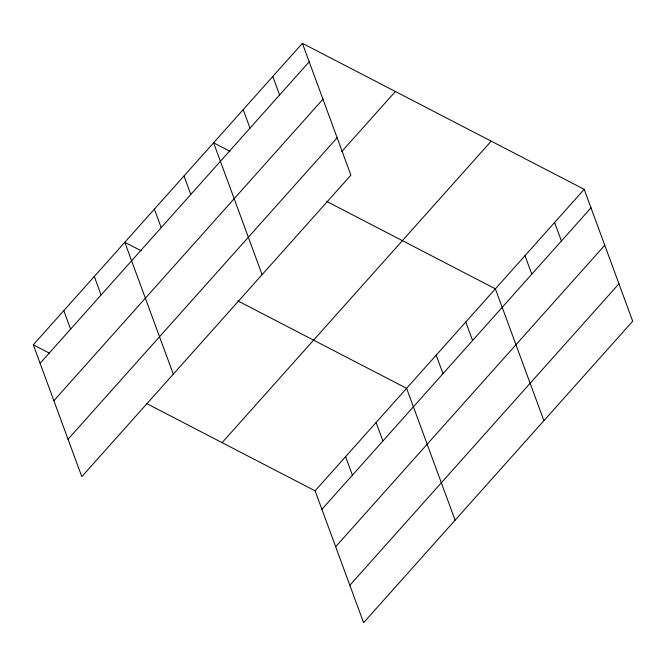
<?xml version="1.0" encoding="UTF-8"?>
<svg xmlns="http://www.w3.org/2000/svg" width="666" height="666" viewBox="0 0 666 666"><rect width="100%" height="100%" fill="white"/><g stroke="black" fill="none" stroke-linecap="round" stroke-linejoin="round"><path stroke-width="1" d="M302.389 43.315L350.899 175.158L81.81 476.656L33.3 344.813L302.389 43.315L584.19 189.344L632.7 321.187L363.611 622.685L315.101 490.842L146.37 403.405M40.102 363.311L309.199 61.813M53.871 400.716L322.96 99.217M68.049 439.252L337.138 137.754M341.691 151.665L395.388 91.508M222.103 442.649L491.2 141.159M315.101 490.842L584.19 189.344M321.903 509.332L591 207.842M335.664 546.736L604.761 245.246M349.85 585.281L618.939 283.783M230.003 151.315L213.595 142.807L262.104 274.658M326.656 201.398L495.387 288.836L543.897 420.679M141.2 250.807L124.792 242.299L173.302 374.15M237.862 300.899L406.593 388.328L455.103 520.171M33.3 344.813L49.709 353.313M554.595 222.511L561.396 241.009M524.991 255.677L531.793 274.167M465.792 322.003L472.594 340.501M436.188 355.169L442.998 373.659M272.794 76.482L279.595 94.98M376.09 422.502L382.9 441M243.19 109.649L250 128.147M345.596 456.668L352.406 475.166M183.991 175.974L190.801 194.472M154.395 209.141L161.197 227.639M94.297 276.473L101.099 294.971M63.794 310.639L70.604 329.137"/></g></svg>
